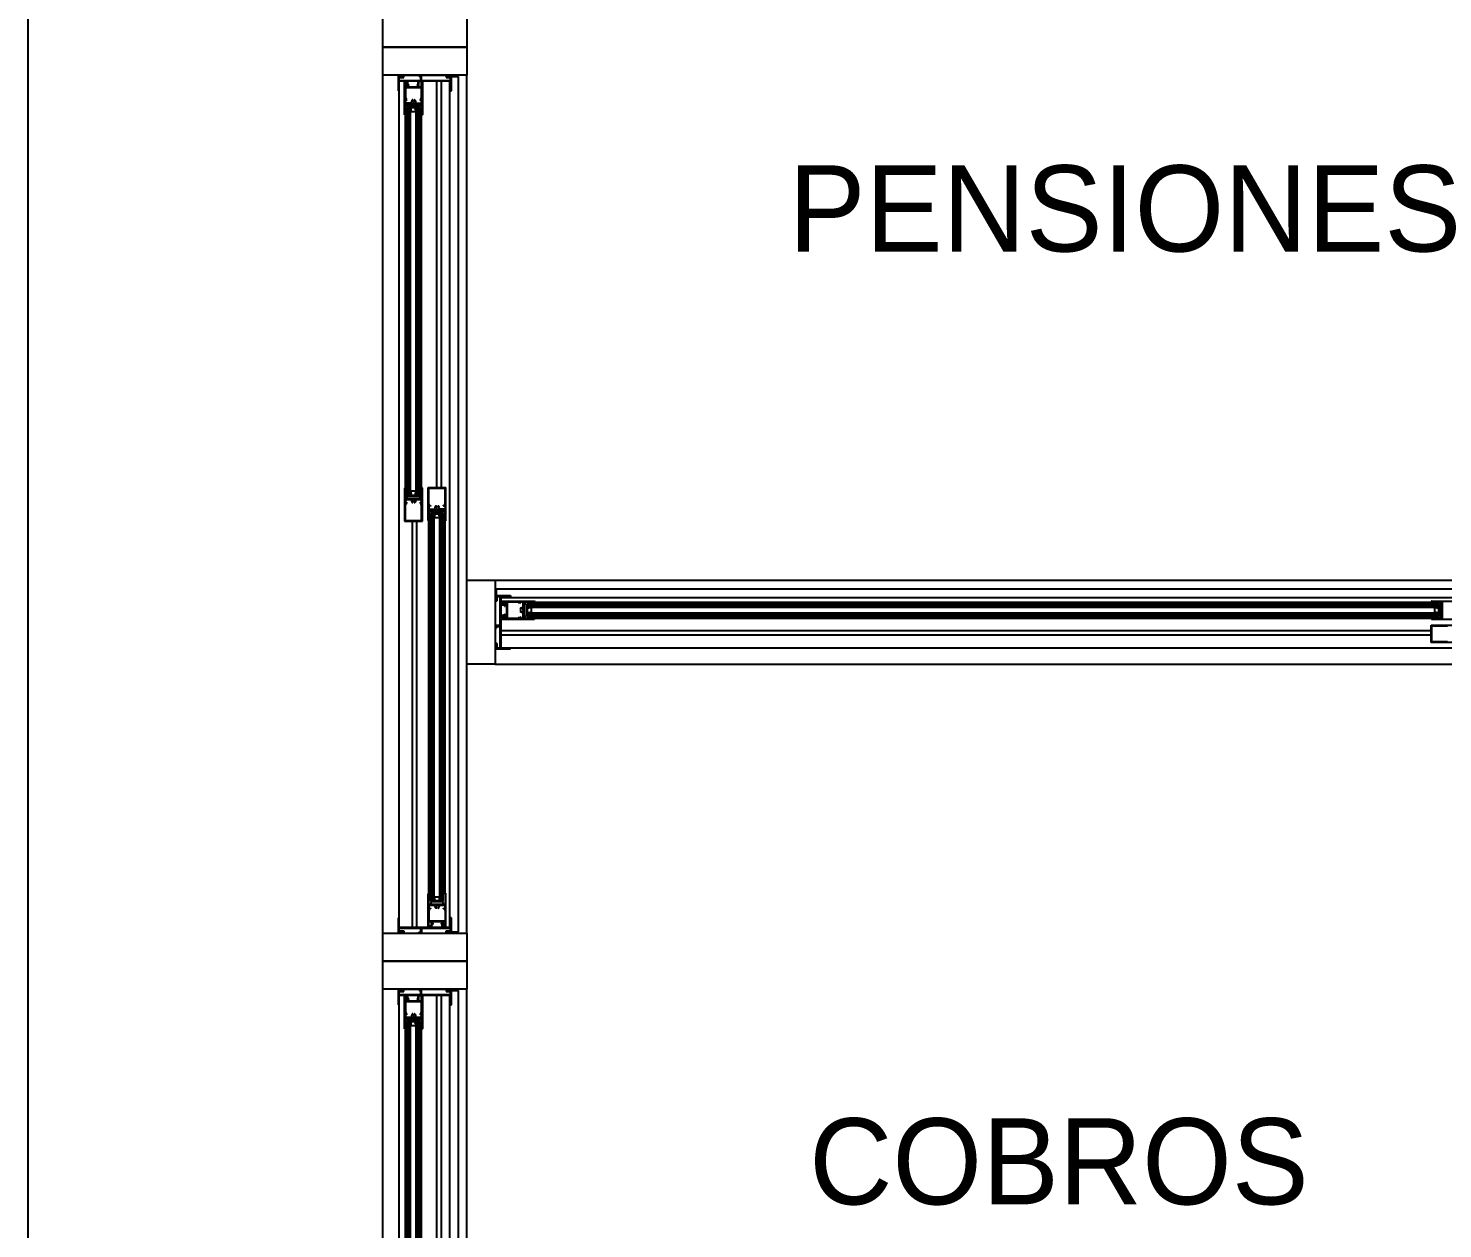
# Model space of a CAD drawing. Header units: millimetres. Extents: x 7649 to 34105, y 3983 to 25377.
# Drawn here: x 7649 to 10171, y 7268 to 9410 of the extents above; entities that cross this region are included whole.
import ezdxf

# ---------------------------------------------------------------- set-up
doc = ezdxf.new("R2010")
doc.units = ezdxf.units.MM

msp = doc.modelspace()

# ---------------------------------------------------------------- linework, layer by layer
at = {"layer": 'GEOMETRY', "color": 7}
for p, q in [((7649.45694, 5374.92222), (7649.45694, 25376.89306)), ((8281.81111, 7795.33056), (8281.81111, 9325.68056)), ((8309.32778, 9323.56389), (8309.32778, 9325.68056)), ((8309.32778, 9323.56389), (8317.26528, 9323.56389)), ((8309.32778, 9298.16389), (8309.32778, 9323.56389)), ((8310.91528, 9321.97639), (8318.85278, 9321.97639)), ((8310.91528, 9316.68472), (8310.91528, 9321.97639)), ((8310.91528, 9316.68472), (8349.54444, 9316.68472)), ((8310.91528, 9298.16389), (8310.91528, 9315.62639)), ((8310.91528, 9315.62639), (8324.67361, 9315.62639)), ((8310.91528, 7805.91389), (8310.91528, 9315.62639)), ((8318.85278, 9325.68056), (8317.26528, 9325.68056)), ((8317.26528, 9325.68056), (8317.26528, 9323.56389)), ((8318.85278, 9321.97639), (8318.85278, 9325.68056)), ((8318.85278, 9325.68056), (8394.52361, 9325.68056)), ((8320.44028, 9255.30139), (8320.44028, 9314.56806)), ((8320.44028, 9314.56806), (8323.61528, 9314.56806)), ((8322.02778, 9305.04306), (8322.02778, 9313.50972)), ((8322.02778, 9313.50972), (8323.61528, 9313.50972)), ((8323.61528, 9313.50972), (8323.61528, 9314.56806)), ((8324.67361, 9305.57222), (8324.67361, 9315.62639)), ((8324.67361, 9305.57222), (8326.26111, 9305.57222)), ((8326.26111, 9309.27639), (8326.26111, 9315.62639)), ((8326.26111, 9315.62639), (8344.25278, 9315.62639)), ((8326.26111, 9309.27639), (8327.84861, 9309.27639)), ((8326.26111, 9305.57222), (8326.26111, 9307.68889)), ((8326.26111, 9307.68889), (8327.84861, 9307.68889)), ((8327.84861, 9307.68889), (8327.84861, 9309.27639)), ((8344.25278, 9309.27639), (8342.66528, 9309.27639)), ((8342.66528, 9309.27639), (8342.66528, 9307.68889)), ((8342.66528, 9307.68889), (8344.25278, 9307.68889)), ((8344.25278, 9315.62639), (8344.25278, 9309.27639)), ((8344.25278, 9307.68889), (8344.25278, 9305.57222)), ((8344.25278, 9305.57222), (8345.84028, 9305.57222)), ((8345.84028, 9325.15139), (8345.84028, 9324.09306)), ((8345.84028, 9325.15139), (8350.60278, 9325.15139)), ((8345.84028, 9324.09306), (8349.54444, 9324.09306)), ((8345.84028, 9315.62639), (8402.46111, 9315.62639)), ((8345.84028, 9305.57222), (8345.84028, 9315.62639)), ((8349.01528, 9314.56806), (8352.19028, 9314.56806)), ((8349.01528, 9313.50972), (8349.01528, 9314.56806)), ((8350.60278, 9313.50972), (8349.01528, 9313.50972)), ((8349.54444, 9316.68472), (8349.54444, 9324.09306)), ((8350.60278, 9316.68472), (8350.60278, 9325.15139)), ((8350.60278, 9316.68472), (8402.46111, 9316.68472)), ((8350.60278, 9305.04306), (8350.60278, 9313.50972)), ((8352.19028, 9314.56806), (8352.19028, 9255.30139)), ((8378.11944, 8590.13889), (8378.11944, 9315.62639)), ((8386.05694, 8590.13889), (8386.05694, 9315.62639)), ((8396.11111, 9325.68056), (8394.52361, 9325.68056)), ((8394.52361, 9325.68056), (8394.52361, 9321.97639)), ((8394.52361, 9321.97639), (8402.46111, 9321.97639)), ((8396.11111, 9323.56389), (8396.11111, 9325.68056)), ((8396.11111, 9323.56389), (8404.04861, 9323.56389)), ((8400.87361, 7805.91389), (8400.87361, 9315.62639)), ((8402.46111, 9316.68472), (8402.46111, 9321.97639)), ((8402.46111, 9315.62639), (8402.46111, 9298.16389)), ((8404.04861, 9323.56389), (8416.21944, 9323.56389)), ((8404.04861, 9298.16389), (8404.04861, 9323.56389)), ((8416.21944, 7797.97639), (8416.21944, 9323.56389)), ((8431.56528, 7795.33056), (8431.56528, 9325.68056)), ((8309.32778, 9298.16389), (8310.91528, 9298.16389)), ((8322.02778, 9305.04306), (8350.60278, 9305.04306)), ((8350.60278, 9303.45556), (8322.02778, 9303.45556)), ((8322.02778, 9303.45556), (8322.02778, 9285.46389)), ((8322.02778, 9285.46389), (8322.55694, 9285.46389)), ((8322.02778, 9280.70139), (8324.67361, 9282.28889)), ((8322.02778, 9275.93889), (8322.02778, 9280.70139)), ((8322.55694, 9285.46389), (8322.55694, 9282.81806)), ((8322.55694, 9282.81806), (8324.67361, 9282.81806)), ((8333.22974, 9280.44862), (8332.72688, 9279.27173)), ((8334.10738, 9281.42462), (8333.22974, 9280.44862)), ((8334.16179, 9281.7003), (8333.9687, 9281.58687)), ((8334.3747, 9281.75477), (8334.16179, 9281.7003)), ((8334.5944, 9281.74883), (8334.3747, 9281.75477)), ((8334.80782, 9281.681), (8334.5944, 9281.74883)), ((8334.72778, 9280.17222), (8334.72778, 9279.64306)), ((8334.99383, 9281.55631), (8334.80782, 9281.681)), ((8335.13535, 9281.38816), (8334.99383, 9281.55631)), ((8335.01786, 9280.39818), (8335.11972, 9280.51985)), ((8335.11972, 9280.51985), (8335.19473, 9280.65793)), ((8335.22538, 9281.18768), (8335.13535, 9281.38816)), ((8335.19473, 9280.65793), (8335.24109, 9280.80809)), ((8335.25694, 9280.96597), (8335.22538, 9281.18768)), ((8335.24109, 9280.80809), (8335.25694, 9280.96597)), ((8337.37361, 9279.64306), (8337.37361, 9280.17222)), ((8337.41802, 9281.22826), (8337.37415, 9280.93662)), ((8337.37415, 9280.93662), (8337.43945, 9280.64903)), ((8337.57225, 9281.49122), (8337.41802, 9281.22826)), ((8337.43945, 9280.64903), (8337.6127, 9280.39818)), ((8337.81403, 9281.67693), (8337.57225, 9281.49122)), ((8338.09795, 9281.75668), (8337.81403, 9281.67693)), ((8338.39143, 9281.72762), (8338.09795, 9281.75668)), ((8338.66186, 9281.58687), (8338.39143, 9281.72762)), ((8339.685, 9280.79185), (8339.05234, 9281.42462)), ((8340.15503, 9280.04326), (8339.685, 9280.79185)), ((8340.44778, 9279.20924), (8340.15503, 9280.04326)), ((8350.60278, 9280.70139), (8347.42778, 9282.28889)), ((8347.95694, 9282.81806), (8350.07361, 9282.81806)), ((8350.07361, 9282.81806), (8350.07361, 9285.46389)), ((8350.07361, 9285.46389), (8350.60278, 9285.46389)), ((8350.60278, 9285.46389), (8350.60278, 9303.45556)), ((8350.60278, 9275.93889), (8350.60278, 9280.70139)), ((8402.46111, 9298.16389), (8404.04861, 9298.16389)), ((8320.96944, 9255.56597), (8321.03182, 9255.25701)), ((8321.03182, 9255.25701), (8321.20193, 9255.00471)), ((8321.20193, 9255.00471), (8321.45423, 9254.8346)), ((8321.45423, 9254.8346), (8321.76319, 9254.77222)), ((8332.08194, 9275.93889), (8322.02778, 9275.93889)), ((8350.60278, 9274.35139), (8322.02778, 9274.35139)), ((8322.02778, 9274.35139), (8322.02778, 9255.83056)), ((8322.02778, 9255.83056), (8323.08611, 9255.83056)), ((8323.08611, 9255.83056), (8323.08611, 9254.24306)), ((8325.20278, 9270.11806), (8325.20278, 9273.82222)), ((8325.20278, 9273.82222), (8347.42778, 9273.82222)), ((8347.42778, 9270.11806), (8325.20278, 9270.11806)), ((8325.20278, 8575.85139), (8325.20278, 9268.53056)), ((8325.20278, 9268.53056), (8331.02361, 9268.53056)), ((8326.26111, 8575.85139), (8326.26111, 9268.53056)), ((8327.31944, 8575.85139), (8327.31944, 9268.53056)), ((8328.37778, 8575.85139), (8328.37778, 9268.53056)), ((8329.43611, 8575.85139), (8329.43611, 9268.53056)), ((8329.96528, 8575.85139), (8329.96528, 9268.53056)), ((8331.02361, 8575.85139), (8331.02361, 9268.53056)), ((8331.55278, 9264.29722), (8332.61111, 9268.00139)), ((8331.55278, 9264.29722), (8331.55278, 9261.12222)), ((8331.55278, 9261.12222), (8340.54861, 9261.12222)), ((8332.61111, 9268.00139), (8339.49028, 9268.00139)), ((8332.72688, 9279.27173), (8332.62402, 9277.99604)), ((8332.62402, 9277.99604), (8332.94637, 9276.72367)), ((8334.72778, 9279.64306), (8334.19861, 9279.64306)), ((8334.3159, 9279.05884), (8334.19861, 9278.32014)), ((8334.19861, 9278.32014), (8334.3159, 9277.58144)), ((8334.19861, 9276.99722), (8334.72778, 9276.99722)), ((8334.66776, 9279.73938), (8334.3159, 9279.05884)), ((8334.3159, 9277.58144), (8334.66776, 9276.9009)), ((8335.16062, 9276.40804), (8335.84116, 9276.05618)), ((8335.84116, 9276.05618), (8336.57986, 9275.93889)), ((8336.57986, 9275.93889), (8337.31856, 9276.05618)), ((8337.31856, 9276.05618), (8337.9991, 9276.40804)), ((8338.84382, 9279.05884), (8338.49196, 9279.73938)), ((8338.49196, 9276.9009), (8338.84382, 9277.58144)), ((8338.96111, 9278.32014), (8338.84382, 9279.05884)), ((8338.84382, 9277.58144), (8338.96111, 9278.32014)), ((8339.49028, 9264.29722), (8340.54861, 9268.00139)), ((8340.01944, 9275.93889), (8350.60278, 9275.93889)), ((8340.21335, 9276.72367), (8340.35901, 9277.10812)), ((8340.35901, 9277.10812), (8340.46389, 9277.50449)), ((8340.54861, 9278.32014), (8340.44778, 9279.20924)), ((8340.46389, 9277.50449), (8340.52732, 9277.90958)), ((8340.52732, 9277.90958), (8340.54861, 9278.32014)), ((8340.54861, 9261.12222), (8340.54861, 9264.29722)), ((8341.07778, 8575.85139), (8341.07778, 9268.53056)), ((8341.07778, 9268.53056), (8347.42778, 9268.53056)), ((8342.13611, 8575.85139), (8342.13611, 9268.53056)), ((8343.19444, 8575.85139), (8343.19444, 9268.53056)), ((8344.25278, 8575.85139), (8344.25278, 9268.53056)), ((8345.31111, 8575.85139), (8345.31111, 9268.53056)), ((8346.36944, 8575.85139), (8346.36944, 9268.53056)), ((8347.42778, 9270.11806), (8347.42778, 9273.82222)), ((8347.42778, 8575.85139), (8347.42778, 9268.53056)), ((8349.54444, 9254.24306), (8349.54444, 9255.83056)), ((8349.54444, 9255.83056), (8350.60278, 9255.83056)), ((8350.60278, 9255.83056), (8350.60278, 9274.35139)), ((8351.39653, 9254.77222), (8351.70549, 9254.8346)), ((8351.70549, 9254.8346), (8351.95779, 9255.00471)), ((8351.95779, 9255.00471), (8352.1279, 9255.25701)), ((8352.1279, 9255.25701), (8352.19028, 9255.56597)), ((8323.08611, 9254.24306), (8321.49861, 9254.24306)), ((8322.02778, 8590.13889), (8322.02778, 9254.24306)), ((8351.13194, 9254.24306), (8349.54444, 9254.24306)), ((8350.60278, 8590.13889), (8350.60278, 9254.24306)), ((8320.44028, 8589.08056), (8320.44028, 8530.34306)), ((8321.03182, 8589.6541), (8320.96944, 8589.34514)), ((8321.20193, 8589.90641), (8321.03182, 8589.6541)), ((8321.45423, 8590.07651), (8321.20193, 8589.90641)), ((8321.76319, 8590.13889), (8321.45423, 8590.07651)), ((8321.49861, 8590.13889), (8323.08611, 8590.13889)), ((8323.08611, 8588.55139), (8322.02778, 8588.55139)), ((8322.02778, 8588.55139), (8322.02778, 8570.03056)), ((8323.08611, 8590.13889), (8323.08611, 8588.55139)), ((8325.20278, 8575.85139), (8331.02361, 8575.85139)), ((8325.20278, 8574.79306), (8347.42778, 8574.79306)), ((8325.20278, 8570.55972), (8325.20278, 8574.79306)), ((8340.54861, 8583.78889), (8331.55278, 8583.78889)), ((8331.55278, 8583.78889), (8331.55278, 8580.61389)), ((8331.55278, 8576.90972), (8332.61111, 8580.61389)), ((8332.61111, 8576.90972), (8339.49028, 8576.90972)), ((8339.49028, 8576.90972), (8340.54861, 8580.61389)), ((8340.54861, 8580.61389), (8340.54861, 8583.78889)), ((8341.07778, 8575.85139), (8347.42778, 8575.85139)), ((8347.42778, 8570.55972), (8347.42778, 8574.79306)), ((8349.54444, 8588.55139), (8349.54444, 8590.13889)), ((8349.54444, 8590.13889), (8351.13194, 8590.13889)), ((8350.60278, 8588.55139), (8349.54444, 8588.55139)), ((8350.60278, 8570.03056), (8350.60278, 8588.55139)), ((8351.70549, 8590.07651), (8351.39653, 8590.13889)), ((8351.95779, 8589.90641), (8351.70549, 8590.07651)), ((8352.1279, 8589.6541), (8351.95779, 8589.90641)), ((8352.19028, 8589.34514), (8352.1279, 8589.6541)), ((8352.19028, 8530.34306), (8352.19028, 8589.08056)), ((8362.24444, 8590.13889), (8393.99444, 8590.13889)), ((8362.24444, 8531.40139), (8362.24444, 8590.13889)), ((8363.83194, 8561.03472), (8363.83194, 8589.08056)), ((8363.83194, 8589.08056), (8392.40694, 8589.08056)), ((8392.40694, 8561.03472), (8392.40694, 8589.08056)), ((8393.99444, 8531.40139), (8393.99444, 8590.13889)), ((8322.02778, 8570.03056), (8350.60278, 8570.03056)), ((8332.08194, 8568.44306), (8322.02778, 8568.44306)), ((8322.02778, 8568.44306), (8322.02778, 8564.20972)), ((8322.02778, 8564.20972), (8324.67361, 8562.62222)), ((8322.02778, 8531.40139), (8322.02778, 8559.44722)), ((8322.02778, 8559.44722), (8322.55694, 8559.44722)), ((8324.67361, 8562.09306), (8322.55694, 8562.09306)), ((8322.55694, 8559.44722), (8322.55694, 8562.09306)), ((8325.20278, 8570.55972), (8347.42778, 8570.55972)), ((8332.6324, 8567.00153), (8332.61111, 8566.59097)), ((8332.61111, 8566.59097), (8332.71195, 8565.70187)), ((8332.69583, 8567.40662), (8332.6324, 8567.00153)), ((8332.80071, 8567.80299), (8332.69583, 8567.40662)), ((8332.71195, 8565.70187), (8333.00469, 8564.86785)), ((8332.94637, 8568.18744), (8332.80071, 8567.80299)), ((8333.00469, 8564.86785), (8333.47472, 8564.11926)), ((8333.47472, 8564.11926), (8334.10738, 8563.48649)), ((8333.9687, 8563.85341), (8334.23913, 8563.71266)), ((8334.72778, 8567.91389), (8334.19861, 8567.91389)), ((8334.3159, 8567.32967), (8334.19861, 8566.59097)), ((8334.19861, 8566.59097), (8334.3159, 8565.85227)), ((8334.72778, 8564.73889), (8334.19861, 8564.73889)), ((8334.23913, 8563.71266), (8334.5326, 8563.68359)), ((8334.66776, 8568.01021), (8334.3159, 8567.32967)), ((8334.3159, 8565.85227), (8334.66776, 8565.17173)), ((8334.5326, 8563.68359), (8334.81653, 8563.76335)), ((8334.81653, 8563.76335), (8335.0583, 8563.94905)), ((8335.19111, 8564.79125), (8335.01786, 8565.0421)), ((8335.0583, 8563.94905), (8335.21254, 8564.21202)), ((8335.84116, 8568.85493), (8335.16062, 8568.50307)), ((8335.2564, 8564.50365), (8335.19111, 8564.79125)), ((8335.21254, 8564.21202), (8335.2564, 8564.50365)), ((8336.57986, 8568.97222), (8335.84116, 8568.85493)), ((8337.31856, 8568.85493), (8336.57986, 8568.97222)), ((8337.9991, 8568.50307), (8337.31856, 8568.85493)), ((8337.38947, 8564.63219), (8337.37361, 8564.47431)), ((8337.37361, 8564.47431), (8337.40517, 8564.2526)), ((8337.43582, 8564.78234), (8337.38947, 8564.63219)), ((8337.40517, 8564.2526), (8337.49521, 8564.05211)), ((8337.51084, 8564.92043), (8337.43582, 8564.78234)), ((8337.49521, 8564.05211), (8337.63672, 8563.88396)), ((8337.6127, 8565.0421), (8337.51084, 8564.92043)), ((8337.63672, 8563.88396), (8337.82274, 8563.75927)), ((8337.82274, 8563.75927), (8338.03616, 8563.69145)), ((8338.03616, 8563.69145), (8338.25585, 8563.6855)), ((8338.25585, 8563.6855), (8338.46877, 8563.73998)), ((8338.46877, 8563.73998), (8338.66186, 8563.85341)), ((8338.84382, 8567.32967), (8338.49196, 8568.01021)), ((8338.49196, 8565.17173), (8338.84382, 8565.85227)), ((8338.96111, 8566.59097), (8338.84382, 8567.32967)), ((8338.84382, 8565.85227), (8338.96111, 8566.59097)), ((8339.05234, 8563.48649), (8339.92998, 8564.46249)), ((8339.92998, 8564.46249), (8340.43284, 8565.63938)), ((8350.60278, 8568.44306), (8340.01944, 8568.44306)), ((8340.5357, 8566.91507), (8340.21335, 8568.18744)), ((8340.43284, 8565.63938), (8340.5357, 8566.91507)), ((8347.42778, 8562.62222), (8350.60278, 8564.20972)), ((8347.95694, 8562.09306), (8350.07361, 8562.09306)), ((8350.07361, 8559.44722), (8350.07361, 8562.09306)), ((8350.07361, 8559.44722), (8350.60278, 8559.44722)), ((8350.60278, 8564.20972), (8350.60278, 8568.44306)), ((8350.60278, 8531.40139), (8350.60278, 8559.44722)), ((8363.83194, 8561.03472), (8364.36111, 8561.03472)), ((8367.00694, 8557.85972), (8363.83194, 8556.27222)), ((8363.83194, 8556.27222), (8363.83194, 8552.03889)), ((8363.83194, 8552.03889), (8374.41528, 8552.03889)), ((8392.40694, 8550.45139), (8363.83194, 8550.45139)), ((8363.83194, 8550.45139), (8363.83194, 8531.93056)), ((8364.36111, 8558.38889), (8364.36111, 8561.03472)), ((8364.36111, 8558.38889), (8366.47778, 8558.38889)), ((8367.00694, 8557.85972), (8367.00694, 8558.38889)), ((8367.00694, 8545.68889), (8367.00694, 8549.92222)), ((8367.00694, 8549.92222), (8389.23194, 8549.92222)), ((8374.53105, 8555.37173), (8374.42818, 8554.09604)), ((8374.42818, 8554.09604), (8374.75054, 8552.82367)), ((8375.03391, 8556.54862), (8374.53105, 8555.37173)), ((8375.91155, 8557.52462), (8375.03391, 8556.54862)), ((8376.12007, 8555.15884), (8376.00278, 8554.42014)), ((8376.00278, 8554.42014), (8376.12007, 8553.68144)), ((8376.47193, 8555.83938), (8376.12007, 8555.15884)), ((8376.12007, 8553.68144), (8376.47193, 8553.0009)), ((8376.49512, 8557.27113), (8376.30203, 8557.1577)), ((8376.70804, 8557.32561), (8376.49512, 8557.27113)), ((8376.92773, 8557.31966), (8376.70804, 8557.32561)), ((8377.14115, 8557.25184), (8376.92773, 8557.31966)), ((8376.96479, 8552.50804), (8377.64533, 8552.15618)), ((8377.06111, 8552.03889), (8377.06111, 8552.56806)), ((8377.32717, 8557.12715), (8377.14115, 8557.25184)), ((8377.46868, 8556.959), (8377.32717, 8557.12715)), ((8377.35119, 8555.96902), (8377.45305, 8556.09068)), ((8377.45305, 8556.09068), (8377.52807, 8556.22877)), ((8377.55871, 8556.75851), (8377.46868, 8556.959)), ((8377.52807, 8556.22877), (8377.57442, 8556.37892)), ((8377.59028, 8556.53681), (8377.55871, 8556.75851)), ((8377.57442, 8556.37892), (8377.59028, 8556.53681)), ((8377.64533, 8552.15618), (8378.38403, 8552.03889)), ((8378.38403, 8552.03889), (8379.12273, 8552.15618)), ((8379.12273, 8552.15618), (8379.80327, 8552.50804)), ((8379.70694, 8555.21389), (8380.23611, 8555.21389)), ((8379.70694, 8552.03889), (8379.70694, 8552.56806)), ((8379.70694, 8552.56806), (8380.23611, 8552.56806)), ((8379.75135, 8556.79909), (8379.70749, 8556.50746)), ((8379.70749, 8556.50746), (8379.77278, 8556.21986)), ((8379.90559, 8557.06206), (8379.75135, 8556.79909)), ((8379.77278, 8556.21986), (8379.94603, 8555.96902)), ((8380.14736, 8557.24776), (8379.90559, 8557.06206)), ((8380.43129, 8557.32752), (8380.14736, 8557.24776)), ((8380.64799, 8555.15884), (8380.29612, 8555.83938)), ((8380.29612, 8553.0009), (8380.64799, 8553.68144)), ((8380.72476, 8557.29845), (8380.43129, 8557.32752)), ((8380.76528, 8554.42014), (8380.64799, 8555.15884)), ((8380.64799, 8553.68144), (8380.76528, 8554.42014)), ((8380.99519, 8557.1577), (8380.72476, 8557.29845)), ((8381.48917, 8556.89185), (8380.85651, 8557.52462)), ((8381.95919, 8556.14326), (8381.48917, 8556.89185)), ((8382.25194, 8555.30924), (8381.95919, 8556.14326)), ((8382.01752, 8552.82367), (8382.16318, 8553.20812)), ((8382.16318, 8553.20812), (8382.26806, 8553.60449)), ((8382.35278, 8554.42014), (8382.25194, 8555.30924)), ((8382.26806, 8553.60449), (8382.33149, 8554.00958)), ((8382.33149, 8554.00958), (8382.35278, 8554.42014)), ((8392.40694, 8552.03889), (8382.35278, 8552.03889)), ((8389.23194, 8557.85972), (8389.23194, 8558.38889)), ((8389.23194, 8545.68889), (8389.23194, 8549.92222)), ((8391.87778, 8558.38889), (8389.76111, 8558.38889)), ((8389.76111, 8557.85972), (8392.40694, 8556.27222)), ((8391.87778, 8561.03472), (8392.40694, 8561.03472)), ((8391.87778, 8558.38889), (8391.87778, 8561.03472)), ((8392.40694, 8556.27222), (8392.40694, 8552.03889)), ((8392.40694, 8531.93056), (8392.40694, 8550.45139)), ((8320.44028, 8530.34306), (8352.19028, 8530.34306)), ((8322.02778, 8531.40139), (8350.60278, 8531.40139)), ((8334.19861, 7805.91389), (8334.19861, 8530.34306)), ((8342.13611, 7805.91389), (8342.13611, 8530.34306)), ((8362.77361, 8531.66597), (8362.83599, 8531.35701)), ((8362.83599, 8531.35701), (8363.00609, 8531.10471)), ((8363.00609, 8531.10471), (8363.2584, 8530.9346)), ((8363.2584, 8530.9346), (8363.56736, 8530.87222)), ((8364.89028, 8530.34306), (8363.30278, 8530.34306)), ((8363.83194, 8531.93056), (8364.89028, 8531.93056)), ((8363.83194, 7866.76806), (8363.83194, 8530.34306)), ((8364.89028, 8531.93056), (8364.89028, 8530.34306)), ((8389.23194, 8545.68889), (8367.00694, 8545.68889)), ((8367.00694, 7852.48056), (8367.00694, 8544.63056)), ((8367.00694, 8544.63056), (8373.35694, 8544.63056)), ((8368.06528, 7852.48056), (8368.06528, 8544.63056)), ((8369.12361, 7852.48056), (8369.12361, 8544.63056)), ((8370.18194, 7852.48056), (8370.18194, 8544.63056)), ((8371.24028, 7852.48056), (8371.24028, 8544.63056)), ((8372.29861, 7852.48056), (8372.29861, 8544.63056)), ((8373.35694, 7852.48056), (8373.35694, 8544.63056)), ((8373.88611, 8539.86806), (8374.94444, 8543.57222)), ((8373.88611, 8539.86806), (8373.88611, 8536.69306)), ((8373.88611, 8536.69306), (8382.88194, 8536.69306)), ((8374.94444, 8543.57222), (8381.82361, 8543.57222)), ((8381.82361, 8539.86806), (8382.88194, 8543.57222)), ((8382.88194, 8536.69306), (8382.88194, 8539.86806)), ((8383.41111, 7852.48056), (8383.41111, 8544.63056)), ((8383.41111, 8544.63056), (8389.23194, 8544.63056)), ((8384.46944, 7852.48056), (8384.46944, 8544.63056)), ((8384.99861, 7852.48056), (8384.99861, 8544.63056)), ((8386.05694, 7852.48056), (8386.05694, 8544.63056)), ((8387.11528, 7852.48056), (8387.11528, 8544.63056)), ((8388.17361, 7852.48056), (8388.17361, 8544.63056)), ((8389.23194, 7852.48056), (8389.23194, 8544.63056)), ((8391.34861, 8530.34306), (8391.34861, 8531.93056)), ((8391.34861, 8531.93056), (8392.40694, 8531.93056)), ((8392.93611, 8530.34306), (8391.34861, 8530.34306)), ((8392.93611, 7866.76806), (8392.93611, 8530.34306)), ((8393.20069, 8530.87222), (8393.50966, 8530.9346)), ((8393.50966, 8530.9346), (8393.76196, 8531.10471)), ((8393.76196, 8531.10471), (8393.93207, 8531.35701)), ((8393.93207, 8531.35701), (8393.99444, 8531.66597)), ((8481.83611, 8425.03889), (11880.67361, 8425.03889)), ((8483.95278, 8397.52222), (8483.95278, 8409.69306)), ((8483.95278, 8409.69306), (11878.02778, 8409.69306)), ((8483.95278, 8397.52222), (8509.35278, 8397.52222)), ((8483.95278, 8389.58472), (8483.95278, 8397.52222)), ((8509.35278, 8397.52222), (8509.35278, 8395.93472)), ((8481.83611, 8389.58472), (8481.83611, 8387.99722)), ((8481.83611, 8389.58472), (8483.95278, 8389.58472)), ((8481.83611, 8387.99722), (8485.54028, 8387.99722)), ((8485.54028, 8387.99722), (8485.54028, 8395.93472)), ((8485.54028, 8395.93472), (8490.83194, 8395.93472)), ((8490.83194, 8344.07639), (8490.83194, 8395.93472)), ((8492.41944, 8382.70556), (8492.41944, 8395.93472)), ((8492.41944, 8395.93472), (8509.35278, 8395.93472)), ((8492.41944, 8394.34722), (11870.09028, 8394.34722)), ((8492.41944, 8382.70556), (8502.47361, 8382.70556)), ((8492.41944, 8381.11806), (8498.24028, 8381.11806)), ((8492.41944, 8362.59722), (8492.41944, 8381.11806)), ((8492.94861, 8384.29306), (8492.94861, 8387.46806)), ((8492.94861, 8387.46806), (8552.21528, 8387.46806)), ((8494.53611, 8384.29306), (8492.94861, 8384.29306)), ((8494.53611, 8385.88056), (8494.53611, 8384.29306)), ((8494.53611, 8385.88056), (8502.47361, 8385.88056)), ((8498.24028, 8381.11806), (8498.24028, 8379.00139)), ((8498.24028, 8379.00139), (8499.82778, 8379.00139)), ((8499.82778, 8381.11806), (8502.47361, 8381.11806)), ((8499.82778, 8379.00139), (8499.82778, 8381.11806)), ((8502.47361, 8357.30556), (8502.47361, 8385.88056)), ((8502.47361, 8381.11806), (8502.47361, 8382.70556)), ((8522.58194, 8385.88056), (8504.06111, 8385.88056)), ((8504.06111, 8357.30556), (8504.06111, 8385.88056)), ((8522.58194, 8385.35139), (8522.58194, 8385.88056)), ((8524.69861, 8385.35139), (8522.58194, 8385.35139)), ((8524.69861, 8383.23472), (8524.69861, 8385.35139)), ((8527.34444, 8385.88056), (8525.75694, 8383.23472)), ((8526.31814, 8374.19842), (8526.28915, 8373.90493)), ((8526.28915, 8373.90493), (8526.36896, 8373.62094)), ((8526.45871, 8374.46885), (8526.31814, 8374.19842)), ((8526.36896, 8373.62094), (8526.55483, 8373.37899)), ((8526.55483, 8373.37899), (8526.81768, 8373.22484)), ((8527.25397, 8374.96285), (8526.62097, 8374.33036)), ((8526.81768, 8373.22484), (8527.10925, 8373.18101)), ((8527.10925, 8373.18101), (8527.39686, 8373.24637)), ((8528.00261, 8375.43281), (8527.25397, 8374.96285)), ((8531.57778, 8385.88056), (8527.34444, 8385.88056)), ((8527.87361, 8373.18056), (8527.34444, 8373.18056)), ((8527.39686, 8373.24637), (8527.64778, 8373.41982)), ((8527.87361, 8373.70972), (8527.87361, 8373.18056)), ((8528.83661, 8375.72555), (8528.00261, 8375.43281)), ((8528.98701, 8374.12168), (8528.30666, 8373.76967)), ((8529.72569, 8375.82639), (8528.83661, 8375.72555)), ((8529.72569, 8374.23902), (8528.98701, 8374.12168)), ((8530.13637, 8375.80509), (8529.72569, 8375.82639)), ((8530.46438, 8374.12168), (8529.72569, 8374.23902)), ((8530.54147, 8375.74164), (8530.13637, 8375.80509)), ((8531.14473, 8373.76967), (8530.46438, 8374.12168)), ((8530.51944, 8373.18056), (8530.51944, 8373.70972)), ((8530.93776, 8375.63672), (8530.54147, 8375.74164)), ((8531.32198, 8375.49101), (8530.93776, 8375.63672)), ((8531.57778, 8375.82639), (8531.57778, 8385.88056)), ((8531.98974, 8372.59632), (8531.63772, 8373.27667)), ((8532.10707, 8371.85764), (8531.98974, 8372.59632)), ((8551.68611, 8385.88056), (8533.16528, 8385.88056)), ((8533.16528, 8385.88056), (8533.16528, 8357.30556)), ((8533.69444, 8360.48056), (8533.69444, 8382.70556)), ((8533.69444, 8382.70556), (8537.39861, 8382.70556)), ((8537.39861, 8382.70556), (8537.39861, 8360.48056)), ((8538.98611, 8376.88472), (8538.98611, 8382.70556)), ((8538.98611, 8382.70556), (10165.11528, 8382.70556)), ((8538.98611, 8381.64722), (10165.11528, 8381.64722)), ((8538.98611, 8380.58889), (10165.11528, 8380.58889)), ((8538.98611, 8379.53056), (10165.11528, 8379.53056)), ((8538.98611, 8378.47222), (10165.11528, 8378.47222)), ((8538.98611, 8377.41389), (10165.11528, 8377.41389)), ((8538.98611, 8376.88472), (10165.11528, 8376.88472)), ((8539.51528, 8375.29722), (8543.21944, 8376.35556)), ((8539.51528, 8367.88889), (8539.51528, 8375.29722)), ((8543.21944, 8376.35556), (8546.39444, 8376.35556)), ((8546.39444, 8367.35972), (8546.39444, 8376.35556)), ((8551.68611, 8384.82222), (8551.68611, 8385.88056)), ((8553.27361, 8384.82222), (8551.68611, 8384.82222)), ((8552.78876, 8387.40566), (8552.47986, 8387.46806)), ((8553.04107, 8387.23551), (8552.78876, 8387.40566)), ((8553.21121, 8386.9832), (8553.04107, 8387.23551)), ((8553.27361, 8386.67431), (8553.21121, 8386.9832)), ((8553.27361, 8386.40972), (8553.27361, 8384.82222)), ((8553.27361, 8385.88056), (10150.82778, 8385.88056)), ((10150.89018, 8386.9832), (10150.82778, 8386.67431)), ((10150.82778, 8386.40972), (10150.82778, 8384.82222)), ((10150.82778, 8384.82222), (10151.88611, 8384.82222)), ((10151.06032, 8387.23551), (10150.89018, 8386.9832)), ((10151.31263, 8387.40566), (10151.06032, 8387.23551)), ((10151.62153, 8387.46806), (10151.31263, 8387.40566)), ((10151.35694, 8387.46806), (10210.62361, 8387.46806)), ((10151.88611, 8384.82222), (10151.88611, 8385.88056)), ((10151.88611, 8385.88056), (10170.40694, 8385.88056)), ((10157.17778, 8367.35972), (10157.17778, 8376.35556)), ((10157.17778, 8376.35556), (10160.35278, 8376.35556)), ((10160.35278, 8375.29722), (10164.05694, 8376.35556)), ((10164.05694, 8367.88889), (10164.05694, 8375.29722)), ((10165.11528, 8376.88472), (10165.11528, 8382.70556)), ((10166.17361, 8382.70556), (10166.17361, 8360.48056)), ((10166.17361, 8382.70556), (10169.87778, 8382.70556)), ((10169.87778, 8360.48056), (10169.87778, 8382.70556)), ((10170.40694, 8385.88056), (10170.40694, 8357.30556)), ((8492.41944, 8362.59722), (8498.24028, 8362.59722)), ((8492.41944, 8361.00972), (8502.47361, 8361.00972)), ((8492.41944, 8304.38889), (8492.41944, 8361.00972)), ((8492.94861, 8355.71806), (8492.94861, 8358.89306)), ((8492.94861, 8358.89306), (8494.53611, 8358.89306)), ((8492.94861, 8355.71806), (8552.21528, 8355.71806)), ((8494.53611, 8358.89306), (8494.53611, 8357.30556)), ((8494.53611, 8357.30556), (8502.47361, 8357.30556)), ((8498.24028, 8364.71389), (8499.82778, 8364.71389)), ((8498.24028, 8362.59722), (8498.24028, 8364.71389)), ((8499.82778, 8362.59722), (8499.82778, 8364.71389)), ((8499.82778, 8362.59722), (8502.47361, 8362.59722)), ((8502.47361, 8361.00972), (8502.47361, 8362.59722)), ((8504.06111, 8357.30556), (8522.58194, 8357.30556)), ((8522.58194, 8357.30556), (8522.58194, 8357.83472)), ((8522.58194, 8357.83472), (8524.69861, 8357.83472)), ((8524.69861, 8357.83472), (8524.69861, 8359.95139)), ((8525.75694, 8360.48056), (8527.34444, 8357.30556)), ((8526.29688, 8370.40143), (8526.29096, 8370.18164)), ((8526.29096, 8370.18164), (8526.3454, 8369.96864)), ((8526.36466, 8370.61482), (8526.29688, 8370.40143)), ((8526.3454, 8369.96864), (8526.45871, 8369.7756)), ((8526.48935, 8370.80075), (8526.36466, 8370.61482)), ((8526.65754, 8370.94226), (8526.48935, 8370.80075)), ((8526.62097, 8369.38492), (8527.59721, 8368.50739)), ((8526.85809, 8371.03231), (8526.65754, 8370.94226)), ((8527.07986, 8371.06389), (8526.85809, 8371.03231)), ((8527.23785, 8371.04801), (8527.07986, 8371.06389)), ((8527.38805, 8371.00162), (8527.23785, 8371.04801)), ((8527.34444, 8370.53472), (8527.87361, 8370.53472)), ((8527.34444, 8357.30556), (8531.57778, 8357.30556)), ((8527.52613, 8370.92654), (8527.38805, 8371.00162)), ((8527.64778, 8370.82463), (8527.52613, 8370.92654)), ((8527.59721, 8368.50739), (8528.7742, 8368.00464)), ((8528.30666, 8369.94561), (8528.98701, 8369.5936)), ((8528.7742, 8368.00464), (8530.04984, 8367.90187)), ((8528.98701, 8369.5936), (8529.72569, 8369.47626)), ((8529.72569, 8369.47626), (8530.46438, 8369.5936)), ((8530.04984, 8367.90187), (8531.32198, 8368.22427)), ((8530.46438, 8369.5936), (8531.14473, 8369.94561)), ((8531.57778, 8357.30556), (8531.57778, 8367.88889)), ((8531.63772, 8370.4386), (8531.98974, 8371.11896)), ((8531.98974, 8371.11896), (8532.10707, 8371.85764)), ((8533.16528, 8357.30556), (8551.68611, 8357.30556)), ((8537.39861, 8360.48056), (8533.69444, 8360.48056)), ((8538.98611, 8360.48056), (8538.98611, 8366.83056)), ((8538.98611, 8366.83056), (10165.11528, 8366.83056)), ((8538.98611, 8365.77222), (10165.11528, 8365.77222)), ((8538.98611, 8364.71389), (10165.11528, 8364.71389)), ((8538.98611, 8363.65556), (10165.11528, 8363.65556)), ((8538.98611, 8362.59722), (10165.11528, 8362.59722)), ((8538.98611, 8361.53889), (10165.11528, 8361.53889)), ((8538.98611, 8360.48056), (10165.11528, 8360.48056)), ((8539.51528, 8367.35972), (8543.21944, 8367.88889)), ((8543.21944, 8367.35972), (8546.39444, 8367.35972)), ((8551.68611, 8357.30556), (8551.68611, 8358.36389)), ((8551.68611, 8358.36389), (8553.27361, 8358.36389)), ((8552.47986, 8356.24722), (8552.78876, 8356.30962)), ((8552.78876, 8356.30962), (8553.04107, 8356.47977)), ((8553.04107, 8356.47977), (8553.21121, 8356.73208)), ((8553.21121, 8356.73208), (8553.27361, 8357.04097)), ((8553.27361, 8358.36389), (8553.27361, 8356.77639)), ((8553.27361, 8357.30556), (10150.82778, 8357.30556)), ((10151.88611, 8358.36389), (10150.82778, 8358.36389)), ((10150.82778, 8358.36389), (10150.82778, 8356.77639)), ((10150.82778, 8357.04097), (10150.89018, 8356.73208)), ((10150.89018, 8356.73208), (10151.06032, 8356.47977)), ((10151.06032, 8356.47977), (10151.31263, 8356.30962)), ((10151.31263, 8356.30962), (10151.62153, 8356.24722)), ((10151.35694, 8355.71806), (10210.62361, 8355.71806)), ((10151.88611, 8357.30556), (10151.88611, 8358.36389)), ((10170.40694, 8357.30556), (10151.88611, 8357.30556)), ((10160.35278, 8367.35972), (10157.17778, 8367.35972)), ((10160.35278, 8367.35972), (10164.05694, 8367.88889)), ((10165.11528, 8360.48056), (10165.11528, 8366.83056)), ((10166.17361, 8360.48056), (10169.87778, 8360.48056)), ((8490.83194, 8344.07639), (8482.36528, 8344.07639)), ((8482.36528, 8344.07639), (8482.36528, 8339.31389)), ((8482.36528, 8339.31389), (8483.95278, 8339.31389)), ((8483.95278, 8339.31389), (8483.95278, 8342.48889)), ((8483.95278, 8342.48889), (8490.83194, 8342.48889)), ((8490.83194, 8304.38889), (8490.83194, 8342.48889)), ((8492.41944, 8335.60972), (10150.82778, 8335.60972)), ((8492.41944, 8327.67222), (10150.82778, 8327.67222)), ((10150.82778, 8313.91389), (10150.82778, 8345.13472)), ((10150.82778, 8345.13472), (10209.56528, 8345.13472)), ((10151.88611, 8315.50139), (10151.88611, 8343.54722)), ((10151.88611, 8343.54722), (10179.93194, 8343.54722)), ((8485.54028, 8312.32639), (8481.83611, 8312.32639)), ((8481.83611, 8312.32639), (8481.83611, 8310.73889)), ((8481.83611, 8310.73889), (8483.95278, 8310.73889)), ((8481.83611, 8302.80139), (8483.95278, 8302.80139)), ((8483.95278, 8302.80139), (8483.95278, 8310.73889)), ((8483.95278, 8302.80139), (8509.35278, 8302.80139)), ((8485.54028, 8304.38889), (8485.54028, 8312.32639)), ((8485.54028, 8304.38889), (8490.83194, 8304.38889)), ((8492.41944, 8304.38889), (8509.35278, 8304.38889)), ((8492.41944, 8304.38889), (11870.09028, 8304.38889)), ((8509.35278, 8302.80139), (8509.35278, 8304.38889)), ((10209.56528, 8313.91389), (10150.82778, 8313.91389)), ((10151.88611, 8315.50139), (10179.93194, 8315.50139)), ((8481.83611, 8275.28472), (11880.67361, 8275.28472)), ((8362.24444, 7806.97222), (8362.24444, 7865.70972)), ((8362.83599, 7866.28327), (8362.77361, 7865.97431)), ((8363.00609, 7866.53557), (8362.83599, 7866.28327)), ((8363.2584, 7866.70568), (8363.00609, 7866.53557)), ((8363.56736, 7866.76806), (8363.2584, 7866.70568)), ((8364.89028, 7866.76806), (8363.30278, 7866.76806)), ((8363.83194, 7846.65972), (8363.83194, 7865.18056)), ((8363.83194, 7865.18056), (8364.89028, 7865.18056)), ((8392.40694, 7846.65972), (8363.83194, 7846.65972)), ((8374.41528, 7845.07222), (8363.83194, 7845.07222)), ((8363.83194, 7845.07222), (8363.83194, 7840.83889)), ((8364.89028, 7865.18056), (8364.89028, 7866.76806)), ((8367.00694, 7852.48056), (8373.35694, 7852.48056)), ((8389.23194, 7851.42222), (8367.00694, 7851.42222)), ((8367.00694, 7851.42222), (8367.00694, 7847.18889)), ((8367.00694, 7847.18889), (8389.23194, 7847.18889)), ((8373.88611, 7857.24306), (8373.88611, 7860.41806)), ((8373.88611, 7860.41806), (8382.88194, 7860.41806)), ((8373.88611, 7853.53889), (8374.94444, 7857.24306)), ((8374.75054, 7844.8166), (8374.42818, 7843.54424)), ((8374.42818, 7843.54424), (8374.53105, 7842.26855)), ((8374.94444, 7853.53889), (8381.82361, 7853.53889)), ((8376.12007, 7843.95884), (8376.00278, 7843.22014)), ((8376.00278, 7843.22014), (8376.12007, 7842.48144)), ((8376.47193, 7844.63938), (8376.12007, 7843.95884)), ((8377.64533, 7845.4841), (8376.96479, 7845.13224)), ((8377.06111, 7844.54306), (8377.06111, 7845.07222)), ((8378.38403, 7845.60139), (8377.64533, 7845.4841)), ((8379.12273, 7845.4841), (8378.38403, 7845.60139)), ((8379.80327, 7845.13224), (8379.12273, 7845.4841)), ((8379.70694, 7845.07222), (8379.70694, 7844.54306)), ((8379.70694, 7844.54306), (8380.23611, 7844.54306)), ((8380.64799, 7843.95884), (8380.29612, 7844.63938)), ((8380.76528, 7843.22014), (8380.64799, 7843.95884)), ((8380.64799, 7842.48144), (8380.76528, 7843.22014)), ((8381.82361, 7853.53889), (8382.88194, 7857.24306)), ((8382.16318, 7844.43216), (8382.01752, 7844.8166)), ((8382.26806, 7844.03578), (8382.16318, 7844.43216)), ((8382.25194, 7842.33104), (8382.35278, 7843.22014)), ((8382.33149, 7843.6307), (8382.26806, 7844.03578)), ((8382.35278, 7843.22014), (8382.33149, 7843.6307)), ((8392.40694, 7845.07222), (8382.35278, 7845.07222)), ((8382.88194, 7857.24306), (8382.88194, 7860.41806)), ((8383.41111, 7852.48056), (8389.23194, 7852.48056)), ((8389.23194, 7847.18889), (8389.23194, 7851.42222)), ((8392.93611, 7866.76806), (8391.34861, 7866.76806)), ((8391.34861, 7866.76806), (8391.34861, 7865.18056)), ((8391.34861, 7865.18056), (8392.40694, 7865.18056)), ((8392.40694, 7865.18056), (8392.40694, 7846.65972)), ((8392.40694, 7840.83889), (8392.40694, 7845.07222)), ((8393.50966, 7866.70568), (8393.20069, 7866.76806)), ((8393.76196, 7866.53557), (8393.50966, 7866.70568)), ((8393.93207, 7866.28327), (8393.76196, 7866.53557)), ((8393.99444, 7865.97431), (8393.93207, 7866.28327)), ((8393.99444, 7806.97222), (8393.99444, 7865.70972)), ((8309.32778, 7822.84722), (8310.91528, 7822.84722)), ((8309.32778, 7797.97639), (8309.32778, 7822.84722)), ((8310.91528, 7805.91389), (8310.91528, 7822.84722)), ((8363.83194, 7840.83889), (8367.00694, 7839.25139)), ((8364.36111, 7836.07639), (8363.83194, 7836.07639)), ((8363.83194, 7836.07639), (8363.83194, 7817.55556)), ((8363.83194, 7817.55556), (8392.40694, 7817.55556)), ((8366.47778, 7838.72222), (8364.36111, 7838.72222)), ((8364.36111, 7838.72222), (8364.36111, 7836.07639)), ((8367.00694, 7838.72222), (8367.00694, 7839.25139)), ((8374.53105, 7842.26855), (8375.03391, 7841.09166)), ((8375.03391, 7841.09166), (8375.91155, 7840.11566)), ((8376.12007, 7842.48144), (8376.47193, 7841.8009)), ((8376.30203, 7840.48257), (8376.49512, 7840.36915)), ((8376.49512, 7840.36915), (8376.70804, 7840.31467)), ((8376.70804, 7840.31467), (8376.92773, 7840.32062)), ((8376.92773, 7840.32062), (8377.14115, 7840.38844)), ((8377.14115, 7840.38844), (8377.32717, 7840.51313)), ((8377.32717, 7840.51313), (8377.46868, 7840.68128)), ((8377.45305, 7841.54959), (8377.35119, 7841.67126)), ((8377.52807, 7841.41151), (8377.45305, 7841.54959)), ((8377.46868, 7840.68128), (8377.55871, 7840.88177)), ((8377.57442, 7841.26136), (8377.52807, 7841.41151)), ((8377.55871, 7840.88177), (8377.59028, 7841.10347)), ((8377.59028, 7841.10347), (8377.57442, 7841.26136)), ((8379.70694, 7841.89722), (8380.23611, 7841.89722)), ((8379.77278, 7841.42041), (8379.70749, 7841.13282)), ((8379.70749, 7841.13282), (8379.75135, 7840.84119)), ((8379.75135, 7840.84119), (8379.90559, 7840.57822)), ((8379.94603, 7841.67126), (8379.77278, 7841.42041)), ((8379.90559, 7840.57822), (8380.14736, 7840.39251)), ((8380.14736, 7840.39251), (8380.43129, 7840.31276)), ((8380.29612, 7841.8009), (8380.64799, 7842.48144)), ((8380.43129, 7840.31276), (8380.72476, 7840.34183)), ((8380.72476, 7840.34183), (8380.99519, 7840.48257)), ((8380.85651, 7840.11566), (8381.48917, 7840.74843)), ((8381.48917, 7840.74843), (8381.95919, 7841.49701)), ((8381.95919, 7841.49701), (8382.25194, 7842.33104)), ((8389.23194, 7838.72222), (8389.23194, 7839.25139)), ((8389.76111, 7839.25139), (8392.40694, 7840.83889)), ((8389.76111, 7838.72222), (8391.87778, 7838.72222)), ((8391.87778, 7838.72222), (8391.87778, 7836.07639)), ((8391.87778, 7836.07639), (8392.40694, 7836.07639)), ((8392.40694, 7836.07639), (8392.40694, 7817.55556)), ((8404.04861, 7822.84722), (8402.46111, 7822.84722)), ((8402.46111, 7805.91389), (8402.46111, 7822.84722)), ((8404.04861, 7797.97639), (8404.04861, 7822.84722)), ((8309.32778, 7797.97639), (8317.26528, 7797.97639)), ((8309.32778, 7795.33056), (8309.32778, 7797.97639)), ((8310.91528, 7805.91389), (8368.06528, 7805.91389)), ((8310.91528, 7804.32639), (8349.54444, 7804.32639)), ((8310.91528, 7799.56389), (8310.91528, 7804.32639)), ((8310.91528, 7799.56389), (8318.85278, 7799.56389)), ((8317.26528, 7795.33056), (8317.26528, 7797.97639)), ((8318.85278, 7795.33056), (8317.26528, 7795.33056)), ((8318.85278, 7799.56389), (8318.85278, 7795.33056)), ((8345.84028, 7795.85972), (8345.84028, 7797.44722)), ((8345.84028, 7797.44722), (8349.54444, 7797.44722)), ((8350.60278, 7795.85972), (8345.84028, 7795.85972)), ((8349.54444, 7797.44722), (8349.54444, 7804.32639)), ((8350.60278, 7804.32639), (8350.60278, 7795.85972)), ((8350.60278, 7804.32639), (8402.46111, 7804.32639)), ((8362.24444, 7806.97222), (8365.94861, 7806.97222)), ((8363.83194, 7808.03056), (8363.83194, 7816.49722)), ((8363.83194, 7816.49722), (8392.40694, 7816.49722)), ((8365.94861, 7808.03056), (8363.83194, 7808.03056)), ((8365.94861, 7806.97222), (8365.94861, 7808.03056)), ((8368.06528, 7815.96806), (8369.12361, 7815.96806)), ((8368.06528, 7805.91389), (8368.06528, 7815.96806)), ((8369.12361, 7813.32222), (8369.12361, 7815.96806)), ((8369.12361, 7813.32222), (8371.24028, 7813.32222)), ((8369.12361, 7811.73472), (8371.24028, 7811.73472)), ((8369.12361, 7805.91389), (8369.12361, 7811.73472)), ((8369.12361, 7805.91389), (8387.64444, 7805.91389)), ((8371.24028, 7811.73472), (8371.24028, 7813.32222)), ((8386.05694, 7811.73472), (8386.05694, 7813.32222)), ((8386.05694, 7813.32222), (8387.64444, 7813.32222)), ((8387.64444, 7811.73472), (8386.05694, 7811.73472)), ((8387.64444, 7813.32222), (8387.64444, 7815.96806)), ((8387.64444, 7815.96806), (8389.23194, 7815.96806)), ((8387.64444, 7805.91389), (8387.64444, 7811.73472)), ((8389.23194, 7805.91389), (8389.23194, 7815.96806)), ((8389.23194, 7805.91389), (8402.46111, 7805.91389)), ((8392.40694, 7808.03056), (8390.81944, 7808.03056)), ((8390.81944, 7808.03056), (8390.81944, 7806.97222)), ((8390.81944, 7806.97222), (8393.99444, 7806.97222)), ((8392.40694, 7808.03056), (8392.40694, 7816.49722)), ((8394.52361, 7795.33056), (8394.52361, 7799.56389)), ((8394.52361, 7799.56389), (8402.46111, 7799.56389)), ((8396.11111, 7795.33056), (8394.52361, 7795.33056)), ((8396.11111, 7797.97639), (8404.04861, 7797.97639)), ((8396.11111, 7795.33056), (8396.11111, 7797.97639)), ((8402.46111, 7799.56389), (8402.46111, 7804.32639)), ((8404.04861, 7797.97639), (8416.21944, 7797.97639)), ((8281.81111, 6164.96806), (8281.81111, 7695.31806)), ((8309.32778, 7693.20139), (8309.32778, 7695.31806)), ((8309.32778, 7693.20139), (8317.26528, 7693.20139)), ((8309.32778, 7667.80139), (8309.32778, 7693.20139)), ((8310.91528, 7691.61389), (8318.85278, 7691.61389)), ((8310.91528, 7686.32222), (8310.91528, 7691.61389)), ((8318.85278, 7695.31806), (8317.26528, 7695.31806)), ((8317.26528, 7695.31806), (8317.26528, 7693.20139)), ((8318.85278, 7691.61389), (8318.85278, 7695.31806)), ((8318.85278, 7695.31806), (8394.52361, 7695.31806)), ((8345.84028, 7694.78889), (8345.84028, 7693.73056)), ((8345.84028, 7694.78889), (8350.60278, 7694.78889)), ((8345.84028, 7693.73056), (8349.54444, 7693.73056)), ((8349.54444, 7686.32222), (8349.54444, 7693.73056)), ((8350.60278, 7686.32222), (8350.60278, 7694.78889)), ((8396.11111, 7695.31806), (8394.52361, 7695.31806)), ((8394.52361, 7695.31806), (8394.52361, 7691.61389)), ((8394.52361, 7691.61389), (8402.46111, 7691.61389)), ((8396.11111, 7693.20139), (8396.11111, 7695.31806)), ((8396.11111, 7693.20139), (8404.04861, 7693.20139)), ((8402.46111, 7686.32222), (8402.46111, 7691.61389)), ((8404.04861, 7693.20139), (8416.21944, 7693.20139)), ((8404.04861, 7667.80139), (8404.04861, 7693.20139)), ((8416.21944, 6167.61389), (8416.21944, 7693.20139)), ((8431.56528, 6164.96806), (8431.56528, 7695.31806)), ((8309.32778, 7667.80139), (8310.91528, 7667.80139)), ((8310.91528, 7686.32222), (8349.54444, 7686.32222)), ((8310.91528, 7667.80139), (8310.91528, 7684.73472)), ((8310.91528, 7684.73472), (8324.67361, 7684.73472)), ((8310.91528, 6175.55139), (8310.91528, 7684.73472)), ((8320.44028, 7624.93889), (8320.44028, 7684.20556)), ((8320.44028, 7684.20556), (8323.61528, 7684.20556)), ((8322.02778, 7674.68056), (8322.02778, 7682.61806)), ((8322.02778, 7682.61806), (8323.61528, 7682.61806)), ((8322.02778, 7674.68056), (8350.60278, 7674.68056)), ((8350.60278, 7673.09306), (8322.02778, 7673.09306)), ((8322.02778, 7673.09306), (8322.02778, 7654.57222)), ((8323.61528, 7682.61806), (8323.61528, 7684.20556)), ((8324.67361, 7675.20972), (8324.67361, 7684.73472)), ((8324.67361, 7675.20972), (8326.26111, 7675.20972)), ((8326.26111, 7678.91389), (8326.26111, 7684.73472)), ((8326.26111, 7684.73472), (8344.25278, 7684.73472)), ((8326.26111, 7678.91389), (8327.84861, 7678.91389)), ((8326.26111, 7675.20972), (8326.26111, 7677.32639)), ((8326.26111, 7677.32639), (8327.84861, 7677.32639)), ((8327.84861, 7677.32639), (8327.84861, 7678.91389)), ((8344.25278, 7678.91389), (8342.66528, 7678.91389)), ((8342.66528, 7678.91389), (8342.66528, 7677.32639)), ((8342.66528, 7677.32639), (8344.25278, 7677.32639)), ((8344.25278, 7684.73472), (8344.25278, 7678.91389)), ((8344.25278, 7677.32639), (8344.25278, 7675.20972)), ((8344.25278, 7675.20972), (8345.84028, 7675.20972)), ((8345.84028, 7684.73472), (8402.46111, 7684.73472)), ((8345.84028, 7675.20972), (8345.84028, 7684.73472)), ((8349.01528, 7684.20556), (8352.19028, 7684.20556)), ((8349.01528, 7682.61806), (8349.01528, 7684.20556)), ((8350.60278, 7682.61806), (8349.01528, 7682.61806)), ((8350.60278, 7686.32222), (8402.46111, 7686.32222)), ((8350.60278, 7674.68056), (8350.60278, 7682.61806)), ((8350.60278, 7654.57222), (8350.60278, 7673.09306)), ((8352.19028, 7684.20556), (8352.19028, 7624.93889)), ((8378.11944, 6959.77639), (8378.11944, 7684.73472)), ((8386.05694, 6959.77639), (8386.05694, 7684.73472)), ((8400.87361, 6175.55139), (8400.87361, 7684.73472)), ((8402.46111, 7684.73472), (8402.46111, 7667.80139)), ((8402.46111, 7667.80139), (8404.04861, 7667.80139)), ((8322.02778, 7654.57222), (8322.55694, 7654.57222)), ((8324.67361, 7651.39722), (8322.02778, 7649.80972)), ((8322.02778, 7649.80972), (8322.02778, 7645.57639)), ((8322.02778, 7645.57639), (8332.08194, 7645.57639)), ((8350.60278, 7643.98889), (8322.02778, 7643.98889)), ((8322.02778, 7643.98889), (8322.02778, 7625.46806)), ((8322.55694, 7654.57222), (8322.55694, 7652.45556)), ((8322.55694, 7652.45556), (8324.67361, 7652.45556)), ((8325.20278, 7639.75556), (8325.20278, 7643.45972)), ((8325.20278, 7643.45972), (8347.42778, 7643.45972)), ((8332.72688, 7648.90923), (8332.62402, 7647.63354)), ((8332.62402, 7647.63354), (8332.94637, 7646.36117)), ((8333.22974, 7650.08612), (8332.72688, 7648.90923)), ((8334.10738, 7651.06212), (8333.22974, 7650.08612)), ((8334.16179, 7651.3378), (8333.9687, 7651.22437)), ((8334.3747, 7651.39227), (8334.16179, 7651.3378)), ((8334.72778, 7649.28056), (8334.19861, 7649.28056)), ((8334.3159, 7648.69634), (8334.19861, 7647.95764)), ((8334.19861, 7647.95764), (8334.3159, 7647.21894)), ((8334.19861, 7646.63472), (8334.72778, 7646.63472)), ((8334.66776, 7649.37688), (8334.3159, 7648.69634)), ((8334.3159, 7647.21894), (8334.66776, 7646.5384)), ((8334.5944, 7651.38633), (8334.3747, 7651.39227)), ((8334.80782, 7651.3185), (8334.5944, 7651.38633)), ((8334.72778, 7649.80972), (8334.72778, 7649.28056)), ((8334.99383, 7651.19381), (8334.80782, 7651.3185)), ((8335.13535, 7651.02566), (8334.99383, 7651.19381)), ((8335.01786, 7650.03568), (8335.11972, 7650.15735)), ((8335.11972, 7650.15735), (8335.19473, 7650.29543)), ((8335.22538, 7650.82518), (8335.13535, 7651.02566)), ((8335.16062, 7646.04554), (8335.84116, 7645.69368)), ((8335.19473, 7650.29543), (8335.24109, 7650.44559)), ((8335.25694, 7650.60347), (8335.22538, 7650.82518)), ((8335.24109, 7650.44559), (8335.25694, 7650.60347)), ((8335.84116, 7645.69368), (8336.57986, 7645.57639)), ((8336.57986, 7645.57639), (8337.31856, 7645.69368)), ((8337.31856, 7645.69368), (8337.9991, 7646.04554)), ((8337.37361, 7649.28056), (8337.37361, 7649.80972)), ((8337.41802, 7650.86576), (8337.37415, 7650.57412)), ((8337.37415, 7650.57412), (8337.43945, 7650.28653)), ((8337.57225, 7651.12872), (8337.41802, 7650.86576)), ((8337.43945, 7650.28653), (8337.6127, 7650.03568)), ((8337.81403, 7651.31443), (8337.57225, 7651.12872)), ((8338.09795, 7651.39418), (8337.81403, 7651.31443)), ((8338.39143, 7651.36512), (8338.09795, 7651.39418)), ((8338.66186, 7651.22437), (8338.39143, 7651.36512)), ((8338.84382, 7648.69634), (8338.49196, 7649.37688)), ((8338.49196, 7646.5384), (8338.84382, 7647.21894)), ((8338.96111, 7647.95764), (8338.84382, 7648.69634)), ((8338.84382, 7647.21894), (8338.96111, 7647.95764)), ((8339.685, 7650.42935), (8339.05234, 7651.06212)), ((8340.15503, 7649.68076), (8339.685, 7650.42935)), ((8340.01944, 7645.57639), (8350.60278, 7645.57639)), ((8340.44778, 7648.84674), (8340.15503, 7649.68076)), ((8340.21335, 7646.36117), (8340.35901, 7646.74562)), ((8340.35901, 7646.74562), (8340.46389, 7647.14199)), ((8340.54861, 7647.95764), (8340.44778, 7648.84674)), ((8340.46389, 7647.14199), (8340.52732, 7647.54708)), ((8340.52732, 7647.54708), (8340.54861, 7647.95764)), ((8350.60278, 7649.80972), (8347.42778, 7651.39722)), ((8347.42778, 7639.75556), (8347.42778, 7643.45972)), ((8347.95694, 7652.45556), (8350.07361, 7652.45556)), ((8350.07361, 7652.45556), (8350.07361, 7654.57222)), ((8350.07361, 7654.57222), (8350.60278, 7654.57222)), ((8350.60278, 7645.57639), (8350.60278, 7649.80972)), ((8350.60278, 7625.46806), (8350.60278, 7643.98889)), ((8320.96944, 7625.20347), (8321.03182, 7624.89451)), ((8321.03182, 7624.89451), (8321.20193, 7624.64221)), ((8321.20193, 7624.64221), (8321.45423, 7624.4721)), ((8321.45423, 7624.4721), (8321.76319, 7624.40972)), ((8323.08611, 7623.88056), (8321.49861, 7623.88056)), ((8322.02778, 7625.46806), (8323.08611, 7625.46806)), ((8322.02778, 6959.77639), (8322.02778, 7623.88056)), ((8323.08611, 7625.46806), (8323.08611, 7623.88056)), ((8347.42778, 7639.75556), (8325.20278, 7639.75556)), ((8325.20278, 6945.48889), (8325.20278, 7638.16806)), ((8325.20278, 7638.16806), (8331.02361, 7638.16806)), ((8326.26111, 6945.48889), (8326.26111, 7638.16806)), ((8327.31944, 6945.48889), (8327.31944, 7638.16806)), ((8328.37778, 6945.48889), (8328.37778, 7638.16806)), ((8329.43611, 6945.48889), (8329.43611, 7638.16806)), ((8329.96528, 6945.48889), (8329.96528, 7638.16806)), ((8331.02361, 6945.48889), (8331.02361, 7638.16806)), ((8331.55278, 7633.93472), (8332.61111, 7637.63889)), ((8331.55278, 7633.93472), (8331.55278, 7630.75972)), ((8331.55278, 7630.75972), (8340.54861, 7630.75972)), ((8332.61111, 7637.63889), (8339.49028, 7637.63889)), ((8339.49028, 7633.93472), (8340.54861, 7637.63889)), ((8340.54861, 7630.75972), (8340.54861, 7633.93472)), ((8341.07778, 6945.48889), (8341.07778, 7638.16806)), ((8341.07778, 7638.16806), (8347.42778, 7638.16806)), ((8342.13611, 6945.48889), (8342.13611, 7638.16806)), ((8343.19444, 6945.48889), (8343.19444, 7638.16806)), ((8344.25278, 6945.48889), (8344.25278, 7638.16806)), ((8345.31111, 6945.48889), (8345.31111, 7638.16806)), ((8346.36944, 6945.48889), (8346.36944, 7638.16806)), ((8347.42778, 6945.48889), (8347.42778, 7638.16806)), ((8349.54444, 7623.88056), (8349.54444, 7625.46806)), ((8349.54444, 7625.46806), (8350.60278, 7625.46806)), ((8351.13194, 7623.88056), (8349.54444, 7623.88056)), ((8350.60278, 6959.77639), (8350.60278, 7623.88056)), ((8351.39653, 7624.40972), (8351.70549, 7624.4721)), ((8351.70549, 7624.4721), (8351.95779, 7624.64221)), ((8351.95779, 7624.64221), (8352.1279, 7624.89451)), ((8352.1279, 7624.89451), (8352.19028, 7625.20347))]:
    msp.add_line(p, q, dxfattribs=at)
at = {"layer": 'RECTANGLES', "color": 7}
for p, q in [((8281.81111, 9375.95139), (8281.81111, 9425.69306)), ((8431.56528, 9425.69306), (8431.56528, 9375.95139)), ((8281.81111, 9375.95139), (8431.56528, 9375.95139)), ((8281.81111, 9325.68056), (8281.81111, 9375.95139)), ((8431.56528, 9375.95139), (8281.81111, 9375.95139)), ((8431.56528, 9375.95139), (8431.56528, 9325.68056)), ((8431.56528, 9325.68056), (8281.81111, 9325.68056)), ((8431.56528, 8425.03889), (8481.83611, 8425.03889)), ((8431.56528, 8275.28472), (8431.56528, 8425.03889)), ((8481.83611, 8425.03889), (8481.83611, 8275.28472)), ((8481.83611, 8275.28472), (8431.56528, 8275.28472)), ((8281.81111, 7795.33056), (8431.56528, 7795.33056)), ((8281.81111, 7745.58889), (8281.81111, 7795.33056)), ((8431.56528, 7795.33056), (8431.56528, 7745.58889)), ((8281.81111, 7745.58889), (8431.56528, 7745.58889)), ((8281.81111, 7695.31806), (8281.81111, 7745.58889)), ((8431.56528, 7745.58889), (8281.81111, 7745.58889)), ((8431.56528, 7745.58889), (8431.56528, 7695.31806)), ((8431.56528, 7695.31806), (8281.81111, 7695.31806))]:
    msp.add_line(p, q, dxfattribs=at)

# ---------------------------------------------------------------- texts
at = {"layer": 'TEXT'}
for s, p in [('PENSIONES', (9005.18194, 9011.36413)), ('COBROS', (9041.69444, 7311.6808))]:
    msp.add_text(s, height=153.66947, dxfattribs=at).set_placement(p)

doc.saveas('drawing.dxf')
